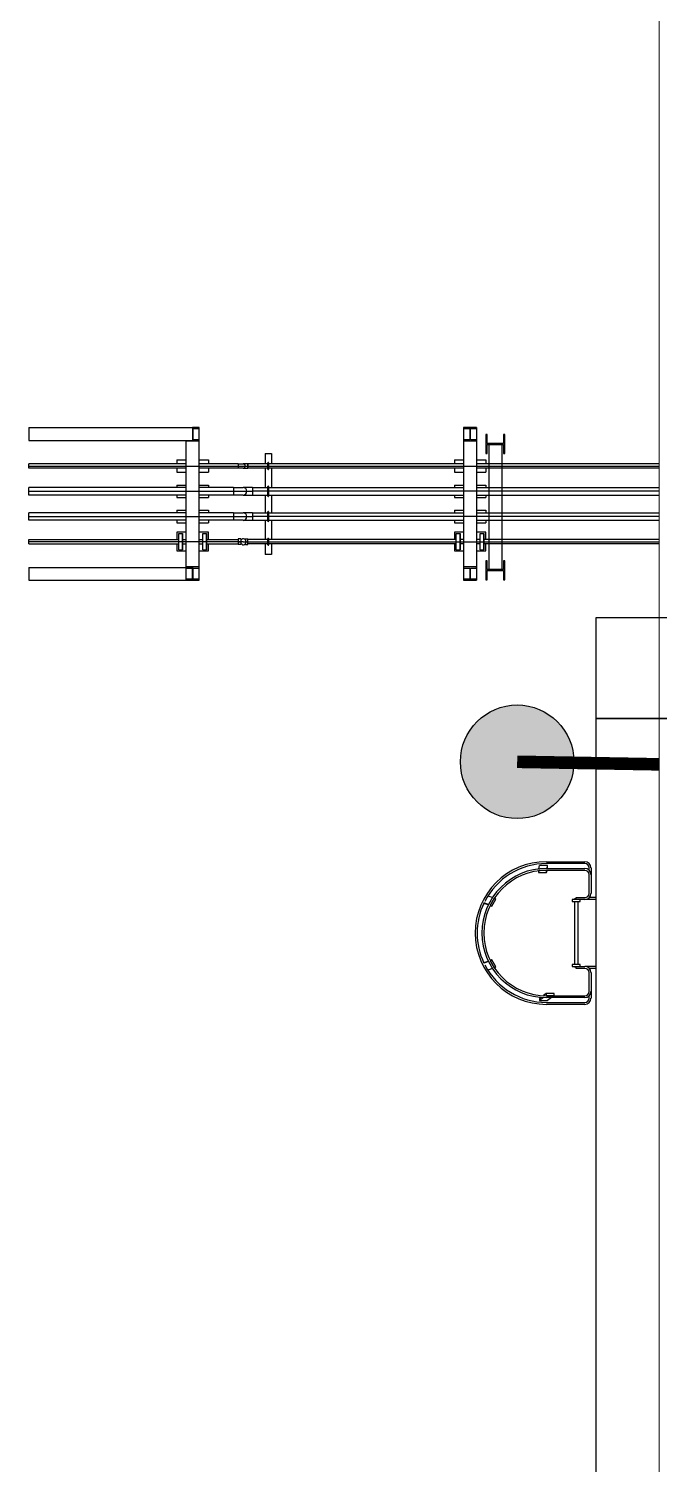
# Model space of a CAD drawing. Header units: inches. Extents: x 517790 to 538444, y 301815 to 302461.
# Drawn here: x 517866.54 to 517871.7, y 302310.21 to 302321.96 of the extents above; entities that cross this region are included whole.
import ezdxf

# ---------------------------------------------------------------- set-up
doc = ezdxf.new("R2010")
doc.units = ezdxf.units.IN
doc.header["$MEASUREMENT"] = 0
for name, color, linetype in [('CABLE ROUTE FOR TOTAL PLANE-EMBED 1_DWG$0$DwgTemplate', 7, 'Continuous'), ('电气-接地设计-接地线', 3, '接地线'), ('硅胶总平面底图 工艺装置区', 253, 'Continuous'), ('硅胶总平面底图0804', 253, 'Continuous')]:
    doc.layers.add(name, color=color, linetype=linetype)
doc.styles.add('EESLTYPE', font='TXT.shx')
doc.linetypes.add('接地线', pattern='A,500,["/",EESLTYPE,S=200,R=0,X=0,Y=-100],-200,60,-200', length=960)

# ---------------------------------------------------------------- blocks, each defined once
blk = doc.blocks.new('PTJD2')
at = {"linetype": 'Continuous'}
blk.add_hatch(color=0, dxfattribs=at).paths.add_polyline_path([(150, 0, 1), (-150, 0, 1)])
at = {"color": 0, "linetype": 'Continuous'}
blk.add_circle((0, 0), 150, dxfattribs=at)

msp = doc.modelspace()

# ---------------------------------------------------------------- linework, layer by layer
at = {"layer": 'CABLE ROUTE FOR TOTAL PLANE-EMBED 1_DWG$0$DwgTemplate', "color": 253, "linetype": 'Continuous', "lineweight": 25}
for p, q in [((517870.282, 302318.638), (517870.282, 302318.483)), ((517870.292, 302318.638), (517870.282, 302318.638)), ((517870.292, 302318.564), (517870.292, 302318.638)), ((517870.426, 302318.564), (517870.292, 302318.564)), ((517870.292, 302318.483), (517870.292, 302318.557)), ((517870.292, 302318.557), (517870.426, 302318.557)), ((517870.306, 302318.557), (517870.306, 302317.531)), ((517870.412, 302318.557), (517870.412, 302317.531)), ((517870.426, 302318.638), (517870.426, 302318.564)), ((517870.437, 302318.638), (517870.426, 302318.638)), ((517870.426, 302318.557), (517870.426, 302318.483)), ((517870.437, 302318.483), (517870.437, 302318.638)), ((517870.282, 302318.483), (517870.292, 302318.483)), ((517870.426, 302318.483), (517870.437, 302318.483)), ((517870.282, 302317.604), (517870.282, 302317.449)), ((517870.292, 302317.604), (517870.282, 302317.604)), ((517870.292, 302317.531), (517870.292, 302317.604)), ((517870.437, 302317.604), (517870.426, 302317.604)), ((517870.426, 302317.604), (517870.426, 302317.531)), ((517870.437, 302317.449), (517870.437, 302317.604)), ((517870.426, 302317.531), (517870.292, 302317.531)), ((517870.292, 302317.449), (517870.292, 302317.523)), ((517870.292, 302317.523), (517870.426, 302317.523)), ((517870.426, 302317.523), (517870.426, 302317.449)), ((517870.282, 302317.449), (517870.292, 302317.449)), ((517870.426, 302317.449), (517870.437, 302317.449))]:
    msp.add_line(p, q, dxfattribs=at)
at = {"layer": '电气-接地设计-接地线', "color": 1, "linetype": '接地线', "ltscale": 0.005, "const_width": 0.103}
msp.add_lwpolyline([(517870.538, 302315.958), (517871.702, 302315.937)], dxfattribs=at)
at = {"layer": '硅胶总平面底图 工艺装置区', "color": 253, "linetype": 'Continuous', "lineweight": -3}
for p, q in [((517866.536, 302318.695), (517866.536, 302318.589)), ((517866.536, 302318.695), (517867.879, 302318.695)), ((517867.933, 302318.695), (517867.879, 302318.695)), ((517867.879, 302318.695), (517867.879, 302318.589)), ((517867.879, 302318.695), (517867.933, 302318.695)), ((517867.883, 302318.686), (517867.933, 302318.686)), ((517867.883, 302318.595), (517867.883, 302318.686)), ((517867.933, 302318.686), (517867.933, 302318.695)), ((517867.933, 302317.444), (517867.933, 302318.695)), ((517870.206, 302318.695), (517870.099, 302318.695)), ((517870.099, 302318.695), (517870.099, 302318.686)), ((517870.099, 302318.695), (517870.206, 302318.695)), ((517870.099, 302318.695), (517870.099, 302317.444)), ((517870.099, 302318.686), (517870.149, 302318.686)), ((517870.149, 302318.686), (517870.149, 302318.595)), ((517870.156, 302318.686), (517870.206, 302318.686)), ((517870.156, 302318.595), (517870.156, 302318.686)), ((517870.206, 302318.686), (517870.206, 302318.695)), ((517870.206, 302318.695), (517870.206, 302317.444)), ((517866.536, 302318.589), (517867.879, 302318.589)), ((517867.826, 302318.589), (517867.826, 302318.586)), ((517867.826, 302317.444), (517867.826, 302318.589)), ((517867.826, 302318.586), (517867.933, 302318.586)), ((517867.933, 302318.595), (517867.883, 302318.595)), ((517867.933, 302318.586), (517867.933, 302318.595)), ((517870.149, 302318.595), (517870.099, 302318.595)), ((517870.099, 302318.595), (517870.099, 302318.586)), ((517870.099, 302318.586), (517870.206, 302318.586)), ((517870.206, 302318.595), (517870.156, 302318.595)), ((517870.206, 302318.586), (517870.206, 302318.595)), ((517867.75, 302318.431), (517867.75, 302318.397)), ((517867.75, 302318.431), (517867.826, 302318.431)), ((517867.933, 302318.431), (517868.009, 302318.431)), ((517868.009, 302318.431), (517868.009, 302318.397)), ((517868.473, 302318.483), (517868.526, 302318.483)), ((517868.473, 302318.483), (517868.473, 302318.397)), ((517868.526, 302318.483), (517868.526, 302318.397)), ((517870.024, 302318.431), (517870.099, 302318.431)), ((517870.024, 302318.431), (517870.024, 302318.397)), ((517870.206, 302318.431), (517870.282, 302318.431)), ((517870.282, 302318.431), (517870.282, 302318.397)), ((517866.536, 302318.362), (517866.536, 302318.397)), ((517867.826, 302318.397), (517866.536, 302318.397)), ((517866.536, 302318.379), (517867.826, 302318.379)), ((517867.826, 302318.362), (517866.536, 302318.362)), ((517867.75, 302318.362), (517867.75, 302318.328)), ((517867.75, 302318.328), (517867.826, 302318.328)), ((517867.826, 302318.379), (517867.933, 302318.379)), ((517868.253, 302318.397), (517867.933, 302318.397)), ((517867.933, 302318.379), (517868.253, 302318.379)), ((517868.253, 302318.362), (517867.933, 302318.362)), ((517867.933, 302318.328), (517868.009, 302318.328)), ((517868.009, 302318.362), (517868.009, 302318.328)), ((517868.253, 302318.397), (517868.253, 302318.362)), ((517868.253, 302318.397), (517868.253, 302318.362)), ((517868.253, 302318.397), (517868.293, 302318.397)), ((517868.253, 302318.379), (517868.253, 302318.379)), ((517868.253, 302318.379), (517868.253, 302318.379)), ((517868.253, 302318.379), (517868.293, 302318.379)), ((517868.293, 302318.362), (517868.253, 302318.362)), ((517868.332, 302318.397), (517868.293, 302318.397)), ((517868.293, 302318.379), (517868.31, 302318.379)), ((517868.293, 302318.362), (517868.332, 302318.362)), ((517868.31, 302318.379), (517868.332, 302318.379)), ((517868.332, 302318.397), (517868.332, 302318.379)), ((517868.332, 302318.362), (517868.332, 302318.397)), ((517868.496, 302318.397), (517868.332, 302318.397)), ((517868.332, 302318.379), (517868.332, 302318.379)), ((517868.332, 302318.379), (517868.332, 302318.379)), ((517868.332, 302318.379), (517868.332, 302318.362)), ((517868.332, 302318.379), (517868.496, 302318.379)), ((517868.496, 302318.362), (517868.332, 302318.362)), ((517868.473, 302318.362), (517868.473, 302318.204)), ((517868.496, 302318.354), (517868.496, 302318.405)), ((517868.496, 302318.379), (517868.502, 302318.379)), ((517868.499, 302318.408), (517868.499, 302318.397)), ((517868.499, 302318.362), (517868.499, 302318.35)), ((517868.502, 302318.405), (517868.502, 302318.354)), ((517870.099, 302318.397), (517868.502, 302318.397)), ((517868.502, 302318.379), (517870.099, 302318.379)), ((517870.099, 302318.362), (517868.502, 302318.362)), ((517868.526, 302318.362), (517868.526, 302318.204)), ((517870.024, 302318.362), (517870.024, 302318.328)), ((517870.024, 302318.328), (517870.099, 302318.328)), ((517870.099, 302318.379), (517870.206, 302318.379)), ((517871.703, 302318.397), (517870.206, 302318.397)), ((517870.206, 302318.379), (517871.703, 302318.379)), ((517871.703, 302318.362), (517870.206, 302318.362)), ((517870.206, 302318.328), (517870.282, 302318.328)), ((517870.282, 302318.362), (517870.282, 302318.328)), ((517866.536, 302318.142), (517866.536, 302318.204)), ((517867.826, 302318.204), (517866.536, 302318.204)), ((517867.75, 302318.224), (517867.75, 302318.204)), ((517867.75, 302318.224), (517867.826, 302318.224)), ((517867.933, 302318.224), (517868.009, 302318.224)), ((517868.214, 302318.204), (517867.933, 302318.204)), ((517868.009, 302318.224), (517868.009, 302318.204)), ((517868.214, 302318.204), (517868.214, 302318.142)), ((517868.214, 302318.204), (517868.293, 302318.204)), ((517868.214, 302318.204), (517868.214, 302318.142)), ((517868.371, 302318.204), (517868.293, 302318.204)), ((517868.371, 302318.204), (517868.371, 302318.142)), ((517868.371, 302318.204), (517868.496, 302318.204)), ((517868.371, 302318.204), (517868.371, 302318.173)), ((517868.496, 302318.133), (517868.496, 302318.212)), ((517868.499, 302318.215), (517868.499, 302318.204)), ((517868.499, 302318.204), (517868.499, 302318.201)), ((517868.502, 302318.212), (517868.502, 302318.133)), ((517868.502, 302318.204), (517870.099, 302318.204)), ((517870.024, 302318.224), (517870.099, 302318.224)), ((517870.024, 302318.224), (517870.024, 302318.204)), ((517870.206, 302318.224), (517870.282, 302318.224)), ((517870.206, 302318.204), (517871.703, 302318.204)), ((517870.282, 302318.224), (517870.282, 302318.204)), ((517866.536, 302318.173), (517867.826, 302318.173)), ((517867.826, 302318.142), (517866.536, 302318.142)), ((517867.75, 302318.142), (517867.75, 302318.121)), ((517867.75, 302318.121), (517867.826, 302318.121)), ((517867.826, 302318.173), (517867.933, 302318.173)), ((517867.933, 302318.173), (517868.214, 302318.173)), ((517868.214, 302318.142), (517867.933, 302318.142)), ((517867.933, 302318.121), (517868.009, 302318.121)), ((517868.009, 302318.142), (517868.009, 302318.121)), ((517868.214, 302318.173), (517868.214, 302318.173)), ((517868.214, 302318.173), (517868.214, 302318.173)), ((517868.214, 302318.173), (517868.293, 302318.173)), ((517868.293, 302318.142), (517868.214, 302318.142)), ((517868.293, 302318.173), (517868.324, 302318.173)), ((517868.293, 302318.142), (517868.371, 302318.142)), ((517868.324, 302318.173), (517868.371, 302318.173)), ((517868.496, 302318.173), (517868.371, 302318.173)), ((517868.371, 302318.173), (517868.371, 302318.173)), ((517868.371, 302318.173), (517868.371, 302318.173)), ((517868.371, 302318.173), (517868.371, 302318.142)), ((517868.371, 302318.142), (517868.496, 302318.142)), ((517868.473, 302318.142), (517868.473, 302317.997)), ((517868.502, 302318.173), (517868.496, 302318.173)), ((517868.499, 302318.144), (517868.499, 302318.142)), ((517868.499, 302318.142), (517868.499, 302318.13)), ((517870.099, 302318.173), (517868.502, 302318.173)), ((517868.502, 302318.142), (517870.099, 302318.142)), ((517868.526, 302318.142), (517868.526, 302317.997)), ((517870.024, 302318.142), (517870.024, 302318.121)), ((517870.024, 302318.121), (517870.099, 302318.121)), ((517870.206, 302318.173), (517870.099, 302318.173)), ((517871.703, 302318.173), (517870.206, 302318.173)), ((517870.206, 302318.142), (517871.703, 302318.142)), ((517870.206, 302318.121), (517870.282, 302318.121)), ((517870.282, 302318.142), (517870.282, 302318.121)), ((517866.536, 302317.935), (517866.536, 302317.997)), ((517867.826, 302317.997), (517866.536, 302317.997)), ((517866.536, 302317.966), (517867.826, 302317.966)), ((517867.75, 302318.018), (517867.75, 302317.997)), ((517867.75, 302318.018), (517867.826, 302318.018)), ((517867.826, 302317.966), (517867.933, 302317.966)), ((517867.933, 302318.018), (517868.009, 302318.018)), ((517868.214, 302317.997), (517867.933, 302317.997)), ((517867.933, 302317.966), (517868.214, 302317.966)), ((517868.009, 302318.018), (517868.009, 302317.997)), ((517868.214, 302317.997), (517868.214, 302317.935)), ((517868.214, 302317.997), (517868.214, 302317.935)), ((517868.214, 302317.997), (517868.293, 302317.997)), ((517868.214, 302317.966), (517868.214, 302317.966)), ((517868.214, 302317.966), (517868.214, 302317.966)), ((517868.214, 302317.966), (517868.293, 302317.966)), ((517868.371, 302317.997), (517868.293, 302317.997)), ((517868.293, 302317.966), (517868.324, 302317.966)), ((517868.324, 302317.966), (517868.371, 302317.966)), ((517868.371, 302317.997), (517868.371, 302317.935)), ((517868.371, 302317.997), (517868.496, 302317.997)), ((517868.371, 302317.997), (517868.371, 302317.966)), ((517868.496, 302317.966), (517868.371, 302317.966)), ((517868.371, 302317.966), (517868.371, 302317.966)), ((517868.371, 302317.966), (517868.371, 302317.966)), ((517868.371, 302317.966), (517868.371, 302317.935)), ((517868.496, 302317.927), (517868.496, 302318.005)), ((517868.502, 302317.966), (517868.496, 302317.966)), ((517868.499, 302318.008), (517868.499, 302317.997)), ((517868.499, 302317.997), (517868.499, 302317.995)), ((517868.502, 302318.005), (517868.502, 302317.927)), ((517868.502, 302317.997), (517870.099, 302317.997)), ((517870.099, 302317.966), (517868.502, 302317.966)), ((517870.024, 302318.018), (517870.024, 302317.997)), ((517870.024, 302318.018), (517870.099, 302318.018)), ((517870.206, 302317.966), (517870.099, 302317.966)), ((517870.206, 302318.018), (517870.282, 302318.018)), ((517870.206, 302317.997), (517871.703, 302317.997)), ((517871.703, 302317.966), (517870.206, 302317.966)), ((517870.282, 302318.018), (517870.282, 302317.997)), ((517867.826, 302317.935), (517866.536, 302317.935)), ((517867.75, 302317.935), (517867.75, 302317.914)), ((517867.75, 302317.914), (517867.826, 302317.914)), ((517867.826, 302317.839), (517867.75, 302317.839)), ((517867.826, 302317.839), (517867.75, 302317.839)), ((517867.75, 302317.839), (517867.75, 302317.777)), ((517867.75, 302317.839), (517867.75, 302317.777)), ((517868.214, 302317.935), (517867.933, 302317.935)), ((517867.933, 302317.914), (517868.009, 302317.914)), ((517868.009, 302317.839), (517867.933, 302317.839)), ((517868.009, 302317.839), (517867.933, 302317.839)), ((517868.009, 302317.935), (517868.009, 302317.914)), ((517868.009, 302317.777), (517868.009, 302317.839)), ((517868.009, 302317.777), (517868.009, 302317.839)), ((517868.293, 302317.935), (517868.214, 302317.935)), ((517868.293, 302317.935), (517868.371, 302317.935)), ((517868.371, 302317.935), (517868.496, 302317.935)), ((517868.473, 302317.935), (517868.473, 302317.777)), ((517868.499, 302317.937), (517868.499, 302317.935)), ((517868.499, 302317.935), (517868.499, 302317.924)), ((517868.502, 302317.935), (517870.099, 302317.935)), ((517868.526, 302317.935), (517868.526, 302317.777)), ((517870.024, 302317.935), (517870.024, 302317.914)), ((517870.024, 302317.914), (517870.099, 302317.914)), ((517870.024, 302317.839), (517870.024, 302317.777)), ((517870.024, 302317.839), (517870.024, 302317.777)), ((517870.099, 302317.839), (517870.024, 302317.839)), ((517870.099, 302317.839), (517870.024, 302317.839)), ((517870.206, 302317.935), (517871.703, 302317.935)), ((517870.206, 302317.914), (517870.282, 302317.914)), ((517870.282, 302317.839), (517870.206, 302317.839)), ((517870.282, 302317.839), (517870.206, 302317.839)), ((517870.282, 302317.935), (517870.282, 302317.914)), ((517870.282, 302317.777), (517870.282, 302317.839)), ((517870.282, 302317.777), (517870.282, 302317.839)), ((517866.536, 302317.742), (517866.536, 302317.777)), ((517866.536, 302317.777), (517867.766, 302317.777)), ((517867.766, 302317.759), (517866.536, 302317.759)), ((517866.536, 302317.742), (517867.766, 302317.742)), ((517867.75, 302317.742), (517867.75, 302317.684)), ((517867.75, 302317.742), (517867.75, 302317.684)), ((517867.766, 302317.761), (517867.766, 302317.828)), ((517867.766, 302317.761), (517867.766, 302317.828)), ((517867.766, 302317.828), (517867.797, 302317.828)), ((517867.766, 302317.694), (517867.766, 302317.761)), ((517867.766, 302317.694), (517867.766, 302317.761)), ((517867.797, 302317.759), (517867.766, 302317.759)), ((517867.797, 302317.828), (517867.797, 302317.761)), ((517867.797, 302317.761), (517867.797, 302317.828)), ((517867.797, 302317.777), (517867.826, 302317.777)), ((517867.797, 302317.761), (517867.797, 302317.694)), ((517867.797, 302317.694), (517867.797, 302317.761)), ((517867.826, 302317.759), (517867.797, 302317.759)), ((517867.797, 302317.742), (517867.826, 302317.742)), ((517867.933, 302317.759), (517867.826, 302317.759)), ((517867.933, 302317.777), (517867.962, 302317.777)), ((517867.962, 302317.759), (517867.933, 302317.759)), ((517867.933, 302317.742), (517867.962, 302317.742)), ((517867.962, 302317.761), (517867.962, 302317.828)), ((517867.962, 302317.761), (517867.962, 302317.828)), ((517867.962, 302317.828), (517867.993, 302317.828)), ((517867.962, 302317.694), (517867.962, 302317.761)), ((517867.962, 302317.694), (517867.962, 302317.761)), ((517867.993, 302317.759), (517867.962, 302317.759)), ((517867.993, 302317.828), (517867.993, 302317.761)), ((517867.993, 302317.761), (517867.993, 302317.828)), ((517867.993, 302317.777), (517868.253, 302317.777)), ((517867.993, 302317.761), (517867.993, 302317.694)), ((517867.993, 302317.694), (517867.993, 302317.761)), ((517868.253, 302317.759), (517867.993, 302317.759)), ((517867.993, 302317.742), (517868.253, 302317.742)), ((517868.009, 302317.684), (517868.009, 302317.742)), ((517868.009, 302317.684), (517868.009, 302317.742)), ((517868.253, 302317.783), (517868.253, 302317.736)), ((517868.275, 302317.783), (517868.253, 302317.783)), ((517868.271, 302317.759), (517868.253, 302317.759)), ((517868.253, 302317.759), (517868.271, 302317.759)), ((517868.275, 302317.736), (517868.253, 302317.736)), ((517868.271, 302317.759), (517868.275, 302317.759)), ((517868.275, 302317.783), (517868.275, 302317.736)), ((517868.275, 302317.78), (517868.286, 302317.78)), ((517868.275, 302317.759), (517868.275, 302317.759)), ((517868.293, 302317.759), (517868.275, 302317.759)), ((517868.286, 302317.739), (517868.275, 302317.739)), ((517868.293, 302317.759), (517868.332, 302317.759)), ((517868.311, 302317.78), (517868.305, 302317.78)), ((517868.305, 302317.739), (517868.311, 302317.739)), ((517868.311, 302317.779), (517868.311, 302317.783)), ((517868.311, 302317.783), (517868.332, 302317.783)), ((517868.311, 302317.736), (517868.311, 302317.74)), ((517868.311, 302317.736), (517868.332, 302317.736)), ((517868.332, 302317.736), (517868.332, 302317.783)), ((517868.496, 302317.777), (517868.332, 302317.777)), ((517868.332, 302317.759), (517868.496, 302317.759)), ((517868.496, 302317.742), (517868.332, 302317.742)), ((517868.473, 302317.742), (517868.473, 302317.656)), ((517868.496, 302317.734), (517868.496, 302317.785)), ((517868.496, 302317.759), (517868.502, 302317.759)), ((517868.499, 302317.788), (517868.499, 302317.777)), ((517868.499, 302317.742), (517868.499, 302317.73)), ((517868.502, 302317.785), (517868.502, 302317.734)), ((517870.039, 302317.777), (517868.502, 302317.777)), ((517868.502, 302317.759), (517870.039, 302317.759)), ((517870.039, 302317.742), (517868.502, 302317.742)), ((517868.526, 302317.742), (517868.526, 302317.656)), ((517870.024, 302317.742), (517870.024, 302317.684)), ((517870.024, 302317.742), (517870.024, 302317.684)), ((517870.039, 302317.761), (517870.039, 302317.828)), ((517870.039, 302317.761), (517870.039, 302317.828)), ((517870.039, 302317.828), (517870.07, 302317.828)), ((517870.039, 302317.694), (517870.039, 302317.761)), ((517870.039, 302317.694), (517870.039, 302317.761)), ((517870.039, 302317.759), (517870.07, 302317.759)), ((517870.07, 302317.828), (517870.07, 302317.761)), ((517870.07, 302317.761), (517870.07, 302317.828)), ((517870.099, 302317.777), (517870.07, 302317.777)), ((517870.07, 302317.761), (517870.07, 302317.694)), ((517870.07, 302317.694), (517870.07, 302317.761)), ((517870.07, 302317.759), (517870.099, 302317.759)), ((517870.099, 302317.742), (517870.07, 302317.742)), ((517870.099, 302317.759), (517870.206, 302317.759)), ((517870.235, 302317.777), (517870.206, 302317.777)), ((517870.206, 302317.759), (517870.235, 302317.759)), ((517870.235, 302317.742), (517870.206, 302317.742)), ((517870.235, 302317.761), (517870.235, 302317.828)), ((517870.235, 302317.761), (517870.235, 302317.828)), ((517870.235, 302317.828), (517870.266, 302317.828)), ((517870.235, 302317.694), (517870.235, 302317.761)), ((517870.235, 302317.694), (517870.235, 302317.761)), ((517870.235, 302317.759), (517870.266, 302317.759)), ((517870.266, 302317.828), (517870.266, 302317.761)), ((517870.266, 302317.761), (517870.266, 302317.828)), ((517871.703, 302317.777), (517870.266, 302317.777)), ((517870.266, 302317.761), (517870.266, 302317.694)), ((517870.266, 302317.694), (517870.266, 302317.761)), ((517870.266, 302317.759), (517871.703, 302317.759)), ((517871.703, 302317.742), (517870.266, 302317.742)), ((517870.282, 302317.684), (517870.282, 302317.742)), ((517870.282, 302317.684), (517870.282, 302317.742)), ((517867.75, 302317.684), (517867.826, 302317.684)), ((517867.75, 302317.684), (517867.826, 302317.684)), ((517867.766, 302317.694), (517867.797, 302317.694)), ((517867.933, 302317.684), (517868.009, 302317.684)), ((517867.933, 302317.684), (517868.009, 302317.684)), ((517867.962, 302317.694), (517867.993, 302317.694)), ((517868.526, 302317.656), (517868.473, 302317.656)), ((517870.024, 302317.684), (517870.099, 302317.684)), ((517870.024, 302317.684), (517870.099, 302317.684)), ((517870.039, 302317.694), (517870.07, 302317.694)), ((517870.206, 302317.684), (517870.282, 302317.684)), ((517870.206, 302317.684), (517870.282, 302317.684)), ((517870.235, 302317.694), (517870.266, 302317.694)), ((517866.536, 302317.55), (517867.879, 302317.55)), ((517866.536, 302317.55), (517866.536, 302317.444)), ((517867.933, 302317.553), (517867.826, 302317.553)), ((517867.826, 302317.553), (517867.826, 302317.544)), ((517867.826, 302317.544), (517867.876, 302317.544)), ((517867.876, 302317.544), (517867.876, 302317.453)), ((517867.879, 302317.55), (517867.879, 302317.444)), ((517867.883, 302317.453), (517867.883, 302317.544)), ((517867.883, 302317.544), (517867.933, 302317.544)), ((517867.933, 302317.544), (517867.933, 302317.553)), ((517870.206, 302317.553), (517870.099, 302317.553)), ((517870.099, 302317.553), (517870.099, 302317.544)), ((517870.099, 302317.544), (517870.149, 302317.544)), ((517870.149, 302317.544), (517870.149, 302317.453)), ((517870.156, 302317.544), (517870.206, 302317.544)), ((517870.156, 302317.453), (517870.156, 302317.544)), ((517870.206, 302317.544), (517870.206, 302317.553)), ((517866.536, 302317.444), (517867.879, 302317.444)), ((517867.826, 302317.453), (517867.826, 302317.444)), ((517867.876, 302317.453), (517867.826, 302317.453)), ((517867.826, 302317.444), (517867.933, 302317.444)), ((517867.933, 302317.444), (517867.826, 302317.444)), ((517867.933, 302317.453), (517867.883, 302317.453)), ((517867.933, 302317.444), (517867.933, 302317.453)), ((517870.099, 302317.453), (517870.099, 302317.444)), ((517870.149, 302317.453), (517870.099, 302317.453)), ((517870.099, 302317.444), (517870.206, 302317.444)), ((517870.206, 302317.444), (517870.099, 302317.444)), ((517870.206, 302317.453), (517870.156, 302317.453)), ((517870.206, 302317.444), (517870.206, 302317.453)), ((517871.186, 302316.313), (517871.186, 302317.139)), ((517871.186, 302316.313), (517871.186, 302317.139)), ((517871.186, 302317.139), (517874.469, 302317.139)), ((517871.186, 302317.139), (517874.469, 302317.139)), ((517871.186, 302316.313), (517872.013, 302316.313)), ((517871.186, 302316.313), (517872.013, 302316.313)), ((517879.659, 302316.313), (517871.186, 302316.313)), ((517871.186, 302316.313), (517879.659, 302316.313)), ((517871.186, 302295.13), (517871.186, 302316.313)), ((517870.778, 302315.14), (517871.093, 302315.14)), ((517870.779, 302315.068), (517870.714, 302315.068)), ((517870.714, 302315.068), (517870.714, 302315.052)), ((517870.714, 302315.052), (517870.779, 302315.052)), ((517870.716, 302315.081), (517870.721, 302315.108)), ((517870.787, 302315.108), (517870.721, 302315.108)), ((517870.767, 302315.052), (517870.779, 302315.052)), ((517871.093, 302315.124), (517870.778, 302315.124)), ((517870.778, 302315.085), (517871.093, 302315.085)), ((517871.093, 302315.069), (517870.778, 302315.069)), ((517870.779, 302315.052), (517870.783, 302315.069)), ((517870.779, 302315.068), (517870.78, 302315.069)), ((517870.779, 302315.052), (517870.779, 302315.068)), ((517870.779, 302315.052), (517870.779, 302315.052)), ((517870.783, 302315.085), (517870.787, 302315.108)), ((517870.786, 302315.085), (517870.787, 302315.093)), ((517870.787, 302315.093), (517870.787, 302315.108)), ((517871.127, 302315.071), (517871.127, 302315.09)), ((517871.127, 302314.88), (517871.127, 302315.035)), ((517871.143, 302315.09), (517871.143, 302315.035)), ((517871.143, 302315.035), (517871.143, 302314.88)), ((517870.303, 302314.789), (517870.265, 302314.802)), ((517870.265, 302314.801), (517870.273, 302314.796)), ((517870.302, 302314.786), (517870.273, 302314.796)), ((517870.336, 302314.846), (517870.297, 302314.859)), ((517870.35, 302314.841), (517870.317, 302314.784)), ((517870.317, 302314.784), (517870.331, 302314.776)), ((517870.331, 302314.776), (517870.317, 302314.781)), ((517870.318, 302314.784), (517870.323, 302314.781)), ((517870.331, 302314.776), (517870.364, 302314.833)), ((517870.331, 302314.776), (517870.345, 302314.801)), ((517870.331, 302314.776), (517870.331, 302314.776)), ((517870.331, 302314.776), (517870.331, 302314.776)), ((517870.364, 302314.833), (517870.35, 302314.841)), ((517870.364, 302314.833), (517870.358, 302314.837)), ((517870.364, 302314.833), (517870.364, 302314.833)), ((517871.055, 302314.83), (517870.989, 302314.83)), ((517870.989, 302314.83), (517870.989, 302314.814)), ((517870.989, 302314.814), (517871.055, 302314.814)), ((517871.022, 302314.835), (517871.009, 302314.835)), ((517871.009, 302314.835), (517871.009, 302314.83)), ((517871.009, 302314.814), (517871.009, 302314.298)), ((517871.022, 302314.83), (517871.022, 302314.846)), ((517871.022, 302314.846), (517871.093, 302314.846)), ((517871.035, 302314.814), (517871.035, 302314.298)), ((517871.055, 302314.814), (517871.055, 302314.83)), ((517871.093, 302314.83), (517871.055, 302314.83)), ((517871.186, 302314.83), (517871.093, 302314.83)), ((517871.186, 302314.846), (517871.129, 302314.846)), ((517870.303, 302314.323), (517870.265, 302314.31)), ((517870.273, 302314.316), (517870.265, 302314.312)), ((517870.302, 302314.326), (517870.273, 302314.316)), ((517870.331, 302314.336), (517870.317, 302314.328)), ((517870.331, 302314.336), (517870.317, 302314.331)), ((517870.317, 302314.328), (517870.35, 302314.271)), ((517870.331, 302314.336), (517870.325, 302314.332)), ((517870.331, 302314.336), (517870.331, 302314.336)), ((517870.364, 302314.279), (517870.331, 302314.336)), ((517870.336, 302314.266), (517870.297, 302314.253)), ((517870.35, 302314.271), (517870.364, 302314.279)), ((517870.364, 302314.279), (517870.351, 302314.302)), ((517870.351, 302314.272), (517870.356, 302314.275)), ((517870.364, 302314.279), (517870.364, 302314.279)), ((517870.989, 302314.298), (517870.989, 302314.282)), ((517871.055, 302314.298), (517870.989, 302314.298)), ((517870.989, 302314.282), (517871.055, 302314.282)), ((517871.009, 302314.282), (517871.009, 302314.277)), ((517871.022, 302314.277), (517871.009, 302314.277)), ((517871.022, 302314.266), (517871.022, 302314.282)), ((517871.093, 302314.266), (517871.022, 302314.266)), ((517871.055, 302314.282), (517871.055, 302314.298)), ((517871.055, 302314.282), (517871.093, 302314.282)), ((517871.186, 302314.282), (517871.093, 302314.282)), ((517871.127, 302314.077), (517871.127, 302314.232)), ((517871.186, 302314.266), (517871.129, 302314.266)), ((517871.143, 302314.232), (517871.143, 302314.077)), ((517871.143, 302314.077), (517871.143, 302314.022)), ((517870.735, 302314.029), (517870.722, 302314.02)), ((517870.754, 302314.028), (517870.722, 302314.004)), ((517870.722, 302314.02), (517870.722, 302314.004)), ((517870.722, 302314.004), (517870.787, 302314.004)), ((517870.776, 302314.06), (517870.754, 302314.044)), ((517870.777, 302314.044), (517870.775, 302314.043)), ((517870.776, 302314.06), (517870.776, 302314.044)), ((517870.842, 302314.06), (517870.776, 302314.06)), ((517870.776, 302314.044), (517870.842, 302314.044)), ((517870.778, 302314.043), (517871.093, 302314.043)), ((517871.093, 302314.027), (517870.778, 302314.027)), ((517870.778, 302313.988), (517871.093, 302313.988)), ((517871.093, 302313.972), (517870.778, 302313.972)), ((517870.819, 302314.027), (517870.787, 302314.004)), ((517870.842, 302314.044), (517870.841, 302314.043)), ((517870.842, 302314.044), (517870.842, 302314.06)), ((517871.127, 302314.022), (517871.127, 302314.041))]:
    msp.add_line(p, q, dxfattribs=at)
at = {"layer": '硅胶总平面底图 工艺装置区', "color": 5, "linetype": 'Continuous', "lineweight": -3}
msp.add_line((517871.186, 302295.13), (517871.186, 302316.313), dxfattribs=at)
at = {"layer": '硅胶总平面底图 工艺装置区', "color": 253, "linetype": 'Continuous', "lineweight": -3}
for centre, radius, start, end in [((517868.293, 302318.379), 0.0173, 270, 90), ((517868.293, 302318.379), 0.0173, 0, 90), ((517868.293, 302318.379), 0.0173, 270, 0), ((517868.499, 302318.405), 0.0031, 0, 180), ((517868.499, 302318.354), 0.0031, 180, 0), ((517868.293, 302318.173), 0.0312, 0, 90), ((517868.293, 302318.173), 0.0312, 270, 90), ((517868.499, 302318.212), 0.0031, 0, 180), ((517868.293, 302318.173), 0.0312, 270, 0), ((517868.499, 302318.133), 0.0031, 180, 0), ((517868.293, 302317.966), 0.0312, 270, 90), ((517868.293, 302317.966), 0.0312, 0, 90), ((517868.293, 302317.966), 0.0312, 270, 0), ((517868.499, 302318.005), 0.0031, 0, 180), ((517868.499, 302317.927), 0.0031, 180, 0), ((517868.293, 302317.759), 0.0238, 239.5282, 120.4718), ((517868.499, 302317.785), 0.0031, 0, 180), ((517868.499, 302317.734), 0.0031, 180, 0), ((517870.778, 302314.556), 0.584, 90, 270), ((517871.093, 302315.09), 0.0499, 0, 90), ((517870.778, 302314.556), 0.529, 90, 270), ((517870.778, 302314.556), 0.513, 90, 270), ((517870.778, 302314.556), 0.568, 90, 152.9757), ((517871.093, 302315.09), 0.0341, 0, 90), ((517871.093, 302315.035), 0.0499, 0, 90), ((517871.093, 302315.035), 0.0341, 0, 90), ((517870.778, 302314.556), 0.568, 154.4014, 205.6053), ((517871.093, 302314.88), 0.0341, 270, 0), ((517871.093, 302314.88), 0.0499, 270, 0), ((517870.778, 302314.556), 0.568, 207.361, 270), ((517871.093, 302314.232), 0.0499, 0, 90), ((517871.093, 302314.232), 0.0341, 0, 90), ((517871.093, 302314.077), 0.0499, 270, 0), ((517871.093, 302314.077), 0.0341, 270, 0), ((517871.093, 302314.022), 0.0499, 270, 0), ((517871.093, 302314.022), 0.0341, 270, 0)]:
    msp.add_arc(centre, radius, start, end, dxfattribs=at)
at = {"layer": '硅胶总平面底图0804', "color": 253, "linetype": 'Continuous', "lineweight": 20}
for p, q in [((517871.702, 302347.932), (517871.702, 302284.9)), ((517871.702, 302321.868), (517871.702, 302325.097)), ((517871.702, 302302.448), (517871.702, 302316.77))]:
    msp.add_line(p, q, dxfattribs=at)

# ---------------------------------------------------------------- block references
at = {"layer": '电气-接地设计-接地线', "color": 1, "xscale": 0.003099962358235064, "yscale": 0.003099962358235064, "zscale": 0.001033320786078354, "rotation": 268.9758365838654}
msp.add_blockref('PTJD2', (517870.538, 302315.958), dxfattribs=at)

doc.saveas('drawing.dxf')
